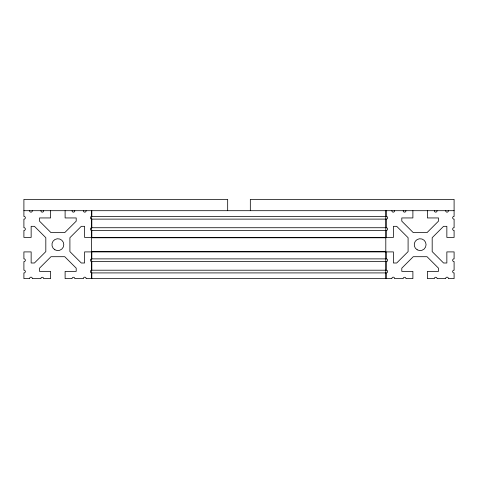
<?xml version="1.0" encoding="UTF-8"?>
<svg xmlns="http://www.w3.org/2000/svg" width="478" height="478" viewBox="0 0 478 478"><rect width="100%" height="100%" fill="white"/><g stroke="black" fill="none" stroke-linecap="round" stroke-linejoin="round"><path stroke-width="0.72" d="M23.9 210.696L454.1 210.696M91.459 216.409L385.806 216.409M91.459 219.115L385.806 219.115M91.459 227.731L385.806 227.731M91.459 230.438L385.806 230.438M385.806 237.417L84.582 237.417L84.582 226.321L81.296 226.321L69.907 237.703L69.907 251.613L81.296 263.002L84.582 263.002L84.582 251.906L385.806 251.906M385.806 237.769L91.459 237.769L91.459 251.548L385.806 251.548M91.459 258.879L385.806 258.879M91.459 261.591L385.806 261.591M91.459 270.207L385.806 270.207M91.459 272.914L385.806 272.914M427.38 210.696L427.38 217.944L438.475 217.944L438.475 221.165L427.027 232.613L413.249 232.613L401.795 221.165L401.795 217.944L412.89 217.944L412.89 210.696M386.176 210.696L386.176 216.409A1.356 1.356 0 0 1 387.634 217.759A1.356 1.356 0 0 1 386.176 219.115L386.176 227.731A1.356 1.356 0 0 1 387.634 229.087A1.356 1.356 0 0 1 386.176 230.438L386.176 237.417L393.418 237.417L393.418 226.321L396.704 226.321L408.093 237.703L408.093 251.613L396.704 263.002L393.418 263.002L393.418 251.906L386.176 251.906L386.176 258.879A1.356 1.356 0 0 1 387.634 260.235A1.356 1.356 0 0 1 386.176 261.591L386.176 270.207A1.356 1.356 0 0 1 387.634 271.558A1.356 1.356 0 0 1 386.176 272.914L386.176 278.626L391.882 278.626A1.356 1.356 0 0 1 393.239 277.162A1.356 1.356 0 0 1 394.595 278.626L403.205 278.626A1.356 1.356 0 0 1 404.561 277.264A1.356 1.356 0 0 1 405.918 278.626L412.89 278.626L412.89 271.379L401.795 271.379L401.795 268.158L413.249 256.704L427.027 256.704L438.475 268.158L438.475 271.379L427.38 271.379L427.38 278.626L434.353 278.626A1.356 1.356 0 0 1 435.715 277.264A1.356 1.356 0 0 1 437.071 278.626L445.681 278.626A1.356 1.356 0 0 1 447.038 277.162A1.356 1.356 0 0 1 448.388 278.626L454.1 278.626L454.1 272.914A1.356 1.356 0 0 1 452.642 271.558A1.356 1.356 0 0 1 454.1 270.207L454.1 261.591A1.356 1.356 0 0 1 452.642 260.235A1.356 1.356 0 0 1 454.1 258.879L454.1 251.906L446.852 251.906L446.852 263.002L443.566 263.002L432.184 251.613L432.184 237.703L443.566 226.321L446.852 226.321L446.852 237.417L454.1 237.417L454.1 230.438A1.356 1.356 0 0 1 452.642 229.087A1.356 1.356 0 0 1 454.1 227.731L454.1 219.115A1.356 1.356 0 0 1 452.642 217.759A1.356 1.356 0 0 1 454.1 216.409L454.1 199.374L250.323 199.374L250.323 210.696M385.806 210.696L385.806 278.626L86.118 278.626A1.356 1.356 0 0 0 84.761 277.162A1.356 1.356 0 0 0 83.405 278.626L74.795 278.626A1.356 1.356 0 0 0 73.439 277.264A1.356 1.356 0 0 0 72.082 278.626L65.11 278.626L65.11 271.379L76.205 271.379L76.205 268.158L64.751 256.704L50.973 256.704L39.525 268.158L39.525 271.379L50.62 271.379L50.62 278.626L43.647 278.626A1.356 1.356 0 0 0 42.285 277.264A1.356 1.356 0 0 0 40.929 278.626L32.319 278.626A1.356 1.356 0 0 0 30.962 277.162A1.356 1.356 0 0 0 29.612 278.626L23.9 278.626L23.9 272.914A1.356 1.356 0 0 0 25.358 271.558A1.356 1.356 0 0 0 23.9 270.207L23.9 261.591A1.356 1.356 0 0 0 25.358 260.235A1.356 1.356 0 0 0 23.9 258.879L23.9 251.906L31.148 251.906L31.148 263.002L34.434 263.002L45.816 251.613L45.816 237.703L34.434 226.321L31.148 226.321L31.148 237.417L23.9 237.417L23.9 230.438A1.356 1.356 0 0 0 25.358 229.087A1.356 1.356 0 0 0 23.9 227.731L23.9 219.115A1.356 1.356 0 0 0 25.358 217.759A1.356 1.356 0 0 0 23.9 216.409L23.9 199.374L227.677 199.374L227.677 210.696M91.824 210.696L91.824 216.409A1.356 1.356 0 0 0 90.366 217.759A1.356 1.356 0 0 0 91.824 219.115L91.824 227.731A1.356 1.356 0 0 0 90.366 229.087A1.356 1.356 0 0 0 91.824 230.438L91.824 237.417M91.824 251.906L91.824 258.879A1.356 1.356 0 0 0 90.366 260.235A1.356 1.356 0 0 0 91.824 261.591L91.824 270.207A1.356 1.356 0 0 0 90.366 271.558A1.356 1.356 0 0 0 91.824 272.914L91.824 278.626M91.459 210.696L91.459 237.417M91.459 251.906L91.459 278.626M65.11 210.696L65.11 217.944L76.205 217.944L76.205 221.165L64.751 232.613L50.973 232.613L39.525 221.165L39.525 217.944L50.62 217.944L50.62 210.696M448.388 210.696A1.356 1.356 0 0 1 447.038 212.154A1.356 1.356 0 0 1 445.681 210.696M437.065 210.696A1.356 1.356 0 0 1 435.715 212.154A1.356 1.356 0 0 1 434.359 210.696M405.918 210.696A1.356 1.356 0 0 1 404.561 212.154A1.356 1.356 0 0 1 403.205 210.696M394.595 210.696A1.356 1.356 0 0 1 393.239 212.154A1.356 1.356 0 0 1 391.882 210.696M86.118 210.696A1.356 1.356 0 0 1 84.761 212.154A1.356 1.356 0 0 1 83.405 210.696M74.795 210.696A1.356 1.356 0 0 1 73.439 212.154A1.356 1.356 0 0 1 72.082 210.696M43.641 210.696A1.356 1.356 0 0 1 42.285 212.154A1.356 1.356 0 0 1 40.935 210.696M32.319 210.696A1.356 1.356 0 0 1 30.962 212.154A1.356 1.356 0 0 1 29.612 210.696M417.169 249.797A5.933 5.933 0 0 0 426.071 244.658A5.933 5.933 0 0 0 417.169 239.526A5.933 5.933 0 0 0 417.169 249.797M54.898 249.797A5.933 5.933 0 0 0 63.795 244.658A5.933 5.933 0 0 0 54.898 239.526A5.933 5.933 0 0 0 54.898 249.797"/></g></svg>
